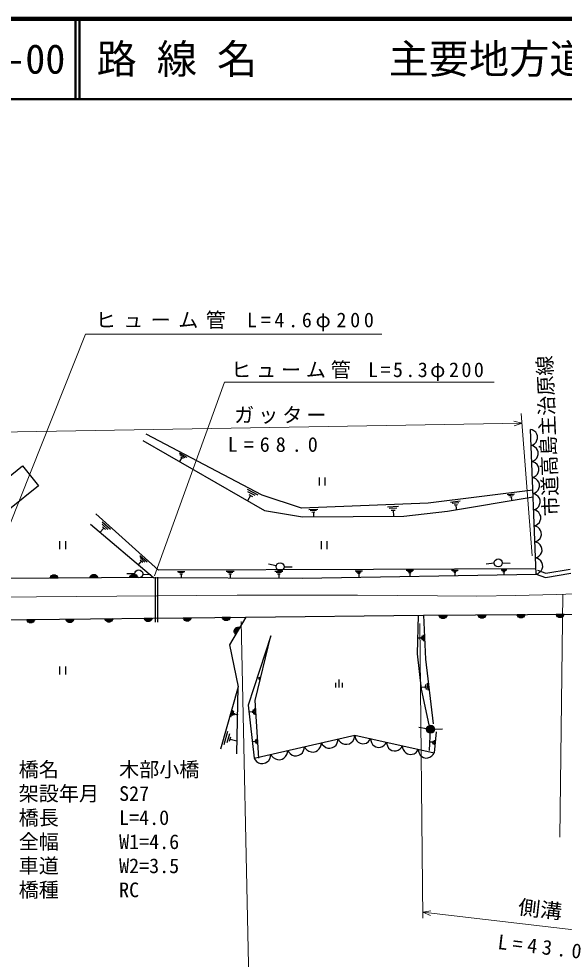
# Model space of a CAD drawing. Units: millimetres, scale not verified. Extents: x 40000 to 680000, y 20000 to 380000.
# Drawn here: x 170693 to 238592, y 262835 to 380000 of the extents above; entities that cross this region are included whole.
import ezdxf
from ezdxf.enums import TextEntityAlignment as Align

# ---------------------------------------------------------------- set-up
doc = ezdxf.new("R2010")
doc.units = ezdxf.units.MM
doc.header["$LTSCALE"] = 1000
doc.linetypes.add('CHAIN', pattern=[18.5, 12, -1.5, 3.5, -1.5])
for name, color, linetype, lineweight in [('M-BGD', 7, 'Continuous', 25), ('M-BMK', 2, 'CHAIN', 13), ('M-STR-HTXT', 7, 'Continuous', 13), ('M-TTL', 2, 'Continuous', 140), ('M-TTL-LINE', 7, 'Continuous', 50)]:
    doc.layers.add(name, color=color, linetype=linetype, lineweight=lineweight)
doc.layers.add('M-TTL-TXT', color=7, linetype='Continuous')
doc.styles.add('ＭＳ ゴシック', font='')
doc.styles.get('ＭＳ ゴシック').set_extended_font_data('MS Gothic')

msp = doc.modelspace()

# ---------------------------------------------------------------- linework, layer by layer
at = {"layer": 'M-BGD'}
for p, q in [((200992, 320647), (186551, 328269)), ((234618, 328779), (234384, 328850)), ((235117, 310825), (234384, 328850)), ((234818, 328672), (234618, 328779)), ((235046, 328486), (234818, 328672)), ((235175, 328270), (235046, 328486)), ((235260, 328038), (235175, 328270)), ((186150, 327466), (201293, 318741)), ((234465, 326847), (234693, 326932)), ((234693, 326932), (234883, 327060)), ((234883, 327060), (235095, 327264)), ((235095, 327264), (235207, 327489)), ((235207, 327489), (235272, 327728)), ((235272, 327728), (235260, 328038)), ((190659, 325912), (191627, 325402)), ((234699, 326776), (234465, 326847)), ((234899, 326669), (234699, 326776)), ((235127, 326483), (234899, 326669)), ((235256, 326267), (235127, 326483)), ((235341, 326035), (235256, 326267)), ((235288, 325486), (235354, 325725)), ((235354, 325725), (235341, 326035)), ((190976, 325341), (190709, 324835)), ((191390, 325318), (190721, 325671)), ((190805, 325431), (191146, 325251)), ((234547, 324844), (234774, 324929)), ((234780, 324774), (234547, 324844)), ((234774, 324929), (234965, 325057)), ((234980, 324667), (234780, 324774)), ((234965, 325057), (235177, 325261)), ((235209, 324480), (234980, 324667)), ((235177, 325261), (235288, 325486)), ((167541, 321391), (171142, 324292)), ((171142, 324292), (173152, 321798)), ((235338, 324265), (235209, 324480)), ((235258, 323259), (235369, 323484)), ((235422, 324033), (235338, 324265)), ((235369, 323484), (235435, 323722)), ((235435, 323722), (235422, 324033)), ((208076, 322855), (208076, 321855)), ((208843, 321855), (208843, 322855)), ((234628, 322842), (234856, 322926)), ((234862, 322771), (234628, 322842)), ((234856, 322926), (235046, 323054)), ((235062, 322664), (234862, 322771)), ((235046, 323054), (235258, 323259)), ((235290, 322477), (235062, 322664)), ((235419, 322262), (235290, 322477)), ((235504, 322030), (235419, 322262)), ((173152, 321798), (169550, 318897)), ((199117, 321399), (200437, 320703)), ((200114, 320589), (199202, 321070)), ((234693, 321261), (221652, 319644)), ((234937, 320923), (235127, 321052)), ((235127, 321052), (235340, 321256)), ((235340, 321256), (235451, 321481)), ((235451, 321481), (235516, 321719)), ((235516, 321719), (235504, 322030)), ((199549, 320620), (199185, 319930)), ((199317, 320742), (199781, 320497)), ((205906, 319042), (200992, 320647)), ((224059, 318641), (234725, 320460)), ((224444, 319782), (225629, 319929)), ((231498, 320713), (232387, 320823)), ((232267, 320656), (231653, 320580)), ((231822, 320458), (232135, 320497)), ((231978, 320477), (232036, 320013)), ((234710, 320839), (234937, 320923)), ((234943, 320768), (234710, 320839)), ((235143, 320661), (234943, 320768)), ((235371, 320475), (235143, 320661)), ((235501, 320259), (235371, 320475)), ((235585, 320027), (235501, 320259)), ((235598, 319717), (235585, 320027)), ((201293, 318741), (206007, 317939)), ((221652, 319644), (205906, 319042)), ((206812, 318882), (207906, 318924)), ((207742, 318733), (206986, 318704)), ((216590, 319209), (217982, 319262)), ((217774, 319019), (216812, 318983)), ((217058, 318771), (217548, 318790)), ((217303, 318781), (217331, 318053)), ((225469, 319707), (224651, 319605)), ((224876, 319443), (225293, 319495)), ((225085, 319469), (225162, 318849)), ((234791, 318836), (235018, 318921)), ((235025, 318766), (234791, 318836)), ((235018, 318921), (235209, 319049)), ((235225, 318658), (235025, 318766)), ((235209, 319049), (235421, 319253)), ((235421, 319253), (235532, 319478)), ((235532, 319478), (235598, 319717)), ((188065, 311295), (180275, 318341)), ((206007, 317939), (218643, 318039)), ((207180, 318538), (207565, 318553)), ((207372, 318546), (207394, 317974)), ((218643, 318039), (224059, 318641)), ((235453, 318472), (235225, 318658)), ((235582, 318257), (235453, 318472)), ((235667, 318024), (235582, 318257)), ((235614, 317476), (235679, 317714)), ((235679, 317714), (235667, 318024)), ((179602, 317017), (187468, 310393)), ((181286, 316535), (180798, 315995)), ((181075, 317340), (182108, 316405)), ((181790, 316377), (181076, 317023)), ((181105, 316700), (181468, 316371)), ((234872, 316834), (235100, 316918)), ((235106, 316763), (234872, 316834)), ((235100, 316918), (235290, 317046)), ((235306, 316656), (235106, 316763)), ((235290, 317046), (235502, 317250)), ((235534, 316469), (235306, 316656)), ((235502, 317250), (235614, 317476)), ((235663, 316254), (235534, 316469)), ((235372, 315043), (235584, 315248)), ((235584, 315248), (235695, 315473)), ((235748, 316022), (235663, 316254)), ((235695, 315473), (235761, 315711)), ((235761, 315711), (235748, 316022)), ((175765, 314918), (175765, 313918)), ((176533, 313918), (176533, 314918)), ((208316, 314914), (208316, 313914)), ((209084, 313914), (209084, 314914)), ((234954, 314831), (235181, 314915)), ((235187, 314760), (234954, 314831)), ((235181, 314915), (235372, 315043)), ((235387, 314653), (235187, 314760)), ((235616, 314467), (235387, 314653)), ((235745, 314251), (235616, 314467)), ((235829, 314019), (235745, 314251)), ((235842, 313708), (235829, 314019)), ((185780, 313139), (186666, 312338)), ((186393, 312314), (185781, 312867)), ((235035, 312828), (235263, 312913)), ((235263, 312913), (235453, 313041)), ((235453, 313041), (235665, 313245)), ((235665, 313245), (235776, 313470)), ((235776, 313470), (235842, 313708)), ((185961, 312450), (185543, 311987)), ((185806, 312590), (186117, 312309)), ((202740, 311842), (201765, 312067)), ((203727, 311729), (204727, 311729)), ((229888, 312168), (228893, 312073)), ((230886, 312202), (231886, 312176)), ((235269, 312757), (235035, 312828)), ((235469, 312650), (235269, 312757)), ((235697, 312464), (235469, 312650)), ((235826, 312248), (235697, 312464)), ((235911, 312016), (235826, 312248)), ((235858, 311467), (235923, 311706)), ((235923, 311706), (235911, 312016)), ((174624, 310431), (174681, 310529)), ((174672, 310504), (175494, 310509)), ((174681, 310529), (174778, 310639)), ((175449, 310571), (174721, 310567)), ((174778, 310639), (174888, 310700)), ((174781, 310629), (175386, 310633)), ((174888, 310700), (175005, 310738)), ((175268, 310695), (174895, 310693)), ((175005, 310738), (175160, 310739)), ((175160, 310739), (175278, 310702)), ((175278, 310702), (175388, 310643)), ((175388, 310643), (175486, 310534)), ((175486, 310534), (175547, 310437)), ((179578, 310461), (179635, 310559)), ((179625, 310534), (180447, 310538)), ((179635, 310559), (179731, 310669)), ((180402, 310601), (179674, 310596)), ((179731, 310669), (179841, 310730)), ((179734, 310659), (180339, 310663)), ((179841, 310730), (179958, 310768)), ((180221, 310725), (179849, 310722)), ((179958, 310768), (180113, 310769)), ((180113, 310769), (180231, 310732)), ((180231, 310732), (180341, 310673)), ((180341, 310673), (180439, 310563)), ((180439, 310563), (180500, 310466)), ((185125, 310842), (184125, 310842)), ((184491, 310375), (184531, 310490)), ((184531, 310490), (184588, 310588)), ((185441, 310506), (184541, 310501)), ((184578, 310563), (185400, 310568)), ((184588, 310588), (184684, 310699)), ((185355, 310630), (184627, 310626)), ((184684, 310699), (184794, 310760)), ((184687, 310689), (185292, 310693)), ((184794, 310760), (184911, 310798)), ((185174, 310754), (184802, 310752)), ((184911, 310798), (185066, 310799)), ((185066, 310799), (185184, 310762)), ((185184, 310762), (185294, 310703)), ((185294, 310703), (185393, 310593)), ((185393, 310593), (185453, 310496)), ((185453, 310496), (185491, 310381)), ((186125, 310817), (187124, 310767)), ((214834, 311381), (188065, 311295)), ((190453, 311151), (191349, 311154)), ((191210, 311003), (190591, 311000)), ((190745, 310859), (191060, 310860)), ((190902, 310860), (190904, 310392)), ((196510, 311183), (197505, 311187)), ((197351, 311018), (196663, 311016)), ((196834, 310859), (197184, 310860)), ((197009, 310860), (197011, 310340)), ((202574, 311181), (203569, 311185)), ((203414, 311016), (202727, 311014)), ((202897, 310857), (203247, 310858)), ((203072, 310858), (203074, 310338)), ((205993, 310313), (235117, 310825)), ((212576, 311220), (213472, 311224)), ((213333, 311072), (212714, 311070)), ((212868, 310929), (213183, 310930)), ((213025, 310929), (213027, 310461)), ((234989, 311466), (214834, 311381)), ((218937, 311288), (219833, 311291)), ((219694, 311140), (219075, 311138)), ((219229, 310996), (219544, 310997)), ((219386, 310997), (219388, 310529)), ((224581, 311313), (225377, 311316)), ((225253, 311181), (224703, 311179)), ((224840, 311054), (225120, 311055)), ((224980, 311054), (224981, 310638)), ((230738, 311343), (231434, 311346)), ((231326, 311228), (230845, 311226)), ((230964, 311117), (231209, 311118)), ((231087, 311117), (231088, 310753)), ((235117, 310825), (235344, 310910)), ((235117, 310825), (236272, 310411)), ((235286, 311296), (236319, 310925)), ((235344, 310910), (235534, 311038)), ((235534, 311038), (235747, 311242)), ((235747, 311242), (235858, 311467)), ((236272, 310411), (239405, 310923)), ((236319, 310925), (239318, 311416)), ((187468, 310393), (167655, 310274)), ((174585, 310316), (174624, 310431)), ((175585, 310322), (174585, 310316)), ((174610, 310378), (175560, 310384)), ((175534, 310446), (174634, 310441)), ((175547, 310437), (175585, 310322)), ((179538, 310345), (179578, 310461)), ((180538, 310351), (179538, 310345)), ((179563, 310408), (180513, 310414)), ((180488, 310476), (179588, 310471)), ((180500, 310466), (180538, 310351)), ((185491, 310381), (184491, 310375)), ((184516, 310438), (185466, 310444)), ((187468, 310393), (205993, 310313)), ((187704, 304822), (187704, 310435)), ((188004, 304822), (188004, 310435)), ((221080, 305687), (240507, 305841)), ((237579, 305817), (238579, 305825)), ((237617, 305703), (237579, 305817)), ((238579, 305825), (238540, 305710)), ((159996, 305006), (198967, 305464)), ((171675, 305143), (172674, 305155)), ((171713, 305029), (171675, 305143)), ((172650, 305092), (171700, 305081)), ((171775, 304932), (171713, 305029)), ((171726, 305019), (172626, 305029)), ((172589, 304966), (171767, 304957)), ((171873, 304823), (171775, 304932)), ((171812, 304895), (172540, 304903)), ((171984, 304764), (171873, 304823)), ((172481, 304840), (171876, 304833)), ((172102, 304728), (171984, 304764)), ((171994, 304772), (172366, 304776)), ((172257, 304730), (172102, 304728)), ((172374, 304769), (172257, 304730)), ((172483, 304830), (172374, 304769)), ((172579, 304941), (172483, 304830)), ((172636, 305039), (172579, 304941)), ((172674, 305155), (172636, 305039)), ((176546, 305200), (177546, 305212)), ((176585, 305086), (176546, 305200)), ((177522, 305149), (176572, 305138)), ((176646, 304989), (176585, 305086)), ((176597, 305076), (177497, 305087)), ((177460, 305024), (176638, 305014)), ((176745, 304880), (176646, 304989)), ((176684, 304952), (177411, 304961)), ((176855, 304821), (176745, 304880)), ((177352, 304897), (176747, 304890)), ((176973, 304785), (176855, 304821)), ((176865, 304829), (177238, 304833)), ((177128, 304787), (176973, 304785)), ((177245, 304826), (177128, 304787)), ((177355, 304887), (177245, 304826)), ((177451, 304998), (177355, 304887)), ((177507, 305097), (177451, 304998)), ((177546, 305212), (177507, 305097)), ((181417, 305258), (182417, 305269)), ((181456, 305143), (181417, 305258)), ((182393, 305207), (181443, 305195)), ((181517, 305046), (181456, 305143)), ((181469, 305133), (182369, 305144)), ((182332, 305081), (181509, 305071)), ((181616, 304937), (181517, 305046)), ((181555, 305009), (182283, 305018)), ((181727, 304879), (181616, 304937)), ((182223, 304955), (181618, 304947)), ((181845, 304843), (181727, 304879)), ((181737, 304886), (182109, 304891)), ((182000, 304844), (181845, 304843)), ((182117, 304883), (182000, 304844)), ((182226, 304945), (182117, 304883)), ((182322, 305056), (182226, 304945)), ((182378, 305154), (182322, 305056)), ((182417, 305269), (182378, 305154)), ((186288, 305315), (187288, 305327)), ((186327, 305200), (186288, 305315)), ((187264, 305264), (186314, 305253)), ((186388, 305104), (186327, 305200)), ((186340, 305190), (187240, 305201)), ((187203, 305138), (186381, 305128)), ((186487, 304995), (186388, 305104)), ((186426, 305066), (187154, 305075)), ((186598, 304936), (186487, 304995)), ((187095, 305012), (186490, 305005)), ((186716, 304900), (186598, 304936)), ((186608, 304944), (186980, 304948)), ((186871, 304902), (186716, 304900)), ((186988, 304941), (186871, 304902)), ((187097, 305002), (186988, 304941)), ((187193, 305113), (187097, 305002)), ((187250, 305211), (187193, 305113)), ((187288, 305327), (187250, 305211)), ((191160, 305372), (192160, 305384)), ((191199, 305258), (191160, 305372)), ((192135, 305321), (191186, 305310)), ((191260, 305161), (191199, 305258)), ((191211, 305248), (192111, 305258)), ((192074, 305195), (191252, 305186)), ((191359, 305052), (191260, 305161)), ((191298, 305124), (192025, 305132)), ((191469, 304993), (191359, 305052)), ((191966, 305069), (191361, 305062)), ((191587, 304957), (191469, 304993)), ((191479, 305001), (191852, 305005)), ((191742, 304959), (191587, 304957)), ((191859, 304998), (191742, 304959)), ((191969, 305059), (191859, 304998)), ((192065, 305170), (191969, 305059)), ((192121, 305268), (192065, 305170)), ((192160, 305384), (192121, 305268)), ((196031, 305429), (197031, 305441)), ((196070, 305315), (196031, 305429)), ((197007, 305378), (196057, 305367)), ((196131, 305218), (196070, 305315)), ((196083, 305305), (196983, 305315)), ((196946, 305253), (196123, 305243)), ((196230, 305109), (196131, 305218)), ((196169, 305181), (196897, 305189)), ((196341, 305050), (196230, 305109)), ((196837, 305126), (196232, 305119)), ((196459, 305014), (196341, 305050)), ((196351, 305058), (196723, 305062)), ((196614, 305016), (196459, 305014)), ((196731, 305055), (196614, 305016)), ((196840, 305116), (196731, 305055)), ((196936, 305227), (196840, 305116)), ((198967, 305464), (196927, 302017)), ((196992, 305326), (196936, 305227)), ((197031, 305441), (196992, 305326)), ((198967, 305464), (221080, 305687)), ((220314, 300862), (220441, 305680)), ((221080, 305687), (221328, 300228)), ((223008, 305702), (224008, 305710)), ((223047, 305587), (223008, 305702)), ((223984, 305647), (223034, 305640)), ((223108, 305490), (223047, 305587)), ((223059, 305577), (223959, 305585)), ((223922, 305522), (223100, 305515)), ((223206, 305381), (223108, 305490)), ((223145, 305453), (223873, 305459)), ((223316, 305322), (223206, 305381)), ((223813, 305396), (223208, 305391)), ((223434, 305285), (223316, 305322)), ((223326, 305329), (223699, 305332)), ((223589, 305287), (223434, 305285)), ((223706, 305325), (223589, 305287)), ((223816, 305386), (223706, 305325)), ((223913, 305497), (223816, 305386)), ((223969, 305595), (223913, 305497)), ((224008, 305710), (223969, 305595)), ((227865, 305740), (228865, 305748)), ((227904, 305626), (227865, 305740)), ((228841, 305686), (227891, 305678)), ((227964, 305529), (227904, 305626)), ((227916, 305616), (228816, 305623)), ((228779, 305560), (227957, 305554)), ((228063, 305419), (227964, 305529)), ((228002, 305492), (228730, 305497)), ((228173, 305360), (228063, 305419)), ((228670, 305434), (228065, 305430)), ((228291, 305324), (228173, 305360)), ((228183, 305368), (228556, 305371)), ((228446, 305325), (228291, 305324)), ((228563, 305363), (228446, 305325)), ((228673, 305424), (228563, 305363)), ((228769, 305535), (228673, 305424)), ((228826, 305633), (228769, 305535)), ((228865, 305748), (228826, 305633)), ((232722, 305779), (233722, 305787)), ((232760, 305664), (232722, 305779)), ((233697, 305724), (232747, 305717)), ((232821, 305567), (232760, 305664)), ((232773, 305654), (233673, 305661)), ((233636, 305599), (232813, 305592)), ((232919, 305458), (232821, 305567)), ((232859, 305530), (233586, 305536)), ((233030, 305399), (232919, 305458)), ((233527, 305473), (232922, 305468)), ((233148, 305362), (233030, 305399)), ((233040, 305406), (233412, 305409)), ((233303, 305363), (233148, 305362)), ((233420, 305402), (233303, 305363)), ((233529, 305463), (233420, 305402)), ((233626, 305574), (233529, 305463)), ((233683, 305671), (233626, 305574)), ((233722, 305787), (233683, 305671)), ((238554, 305763), (237604, 305755)), ((237678, 305606), (237617, 305703)), ((237630, 305693), (238530, 305700)), ((238493, 305637), (237670, 305631)), ((237776, 305496), (237678, 305606)), ((237716, 305568), (238443, 305574)), ((237887, 305437), (237776, 305496)), ((238384, 305511), (237779, 305506)), ((238005, 305401), (237887, 305437)), ((237897, 305445), (238269, 305448)), ((238160, 305402), (238005, 305401)), ((238277, 305440), (238160, 305402)), ((238386, 305501), (238277, 305440)), ((238483, 305612), (238386, 305501)), ((238540, 305710), (238483, 305612)), ((197514, 303642), (197518, 303767)), ((197559, 303502), (197514, 303642)), ((197518, 303767), (197546, 303888)), ((197524, 303639), (197832, 304160)), ((197718, 304091), (197529, 303770)), ((197546, 303888), (197625, 304021)), ((197918, 304182), (197547, 303556)), ((197614, 303403), (197559, 303502)), ((197575, 303481), (197994, 304189)), ((198068, 304191), (197610, 303417)), ((197625, 304021), (197717, 304103)), ((197651, 303364), (198135, 304181)), ((198201, 304171), (197692, 303310)), ((197717, 304103), (197825, 304167)), ((197825, 304167), (197969, 304195)), ((197969, 304195), (198083, 304197)), ((198083, 304197), (198201, 304171)), ((197692, 303310), (197614, 303403)), ((202072, 303126), (199259, 294490)), ((200109, 295079), (202072, 303126)), ((220803, 302835), (220387, 302816)), ((220797, 302975), (220809, 302695)), ((220941, 302567), (220916, 303117)), ((221045, 303245), (221081, 302449)), ((196927, 302017), (198016, 296780)), ((220821, 296488), (220314, 300862)), ((221328, 300228), (222279, 292176)), ((175765, 299313), (175765, 298313)), ((176533, 298313), (176533, 299313)), ((200576, 297837), (200374, 297886)), ((200593, 297905), (200559, 297769)), ((200605, 297689), (200670, 297956)), ((200749, 298000), (200655, 297613)), ((210537, 297676), (210537, 296676)), ((198016, 296780), (195791, 288995)), ((197820, 288406), (198016, 296780)), ((210137, 297278), (210137, 296678)), ((210937, 297278), (210937, 296678)), ((221284, 296743), (220819, 296688)), ((221772, 292050), (220821, 296488)), ((221265, 296900), (221302, 296587)), ((221460, 296454), (221388, 297068)), ((221522, 297222), (221627, 296333)), ((199259, 294490), (199978, 287882)), ((200567, 287882), (200109, 295079)), ((197087, 293047), (197333, 293908)), ((197439, 293732), (197269, 293137)), ((197447, 293246), (197534, 293548)), ((197491, 293397), (197941, 293268)), ((199792, 293648), (199377, 293622)), ((199783, 293788), (199801, 293509)), ((199935, 293383), (199900, 293932)), ((200026, 294062), (200077, 293268)), ((196242, 289603), (196706, 291230)), ((196908, 290898), (196587, 289774)), ((199978, 287882), (212529, 290761)), ((212500, 290501), (212529, 290761)), ((212529, 290761), (212552, 290517)), ((212529, 290761), (222407, 288537)), ((221468, 291553), (220479, 291702)), ((221835, 288816), (221962, 291479)), ((222659, 291162), (222407, 288537)), ((222462, 291500), (223461, 291542)), ((196924, 289979), (197087, 290551)), ((197005, 290265), (197855, 290022)), ((200110, 289944), (199746, 289921)), ((200102, 290066), (200117, 289822)), ((200235, 289712), (200204, 290192)), ((200314, 290306), (200359, 289611)), ((208243, 289310), (208317, 289542)), ((208317, 289542), (208345, 289801)), ((208345, 289801), (208479, 289579)), ((208479, 289579), (208651, 289404)), ((208651, 289404), (208908, 289220)), ((209983, 289335), (210184, 289513)), ((210184, 289513), (210335, 289790)), ((210335, 289790), (210409, 290021)), ((210409, 290021), (210437, 290281)), ((210437, 290281), (210571, 290059)), ((210571, 290059), (210743, 289883)), ((210743, 289883), (211000, 289700)), ((211000, 289700), (211259, 289627)), ((211259, 289627), (211522, 289605)), ((211522, 289605), (211847, 289680)), ((211847, 289680), (212074, 289815)), ((212074, 289815), (212276, 289993)), ((212276, 289993), (212427, 290270)), ((212427, 290270), (212500, 290501)), ((212552, 290517), (212627, 290298)), ((212627, 290298), (212771, 290037)), ((212771, 290037), (212961, 289870)), ((212961, 289870), (213177, 289743)), ((213177, 289743), (213483, 289674)), ((213483, 289674), (213732, 289696)), ((213732, 289696), (213976, 289766)), ((213976, 289766), (214217, 289940)), ((214217, 289940), (214374, 290107)), ((214374, 290107), (214505, 290316)), ((214505, 290316), (214528, 290072)), ((214528, 290072), (214603, 289853)), ((214603, 289853), (214746, 289592)), ((214746, 289592), (214937, 289425)), ((214937, 289425), (215152, 289298)), ((215952, 289321), (216193, 289495)), ((216193, 289495), (216350, 289662)), ((216350, 289662), (216480, 289871)), ((216480, 289871), (216503, 289627)), ((216503, 289627), (216578, 289408)), ((216578, 289408), (216722, 289147)), ((218326, 289217), (218456, 289426)), ((218456, 289426), (218479, 289182)), ((222221, 289857), (221910, 289887)), ((222231, 289962), (222211, 289753)), ((222295, 289643), (222335, 290054)), ((222443, 290136), (222386, 289541)), ((202042, 288102), (202070, 288362)), ((202070, 288362), (202204, 288140)), ((203909, 288074), (204060, 288351)), ((204060, 288351), (204133, 288582)), ((204133, 288582), (204162, 288842)), ((204162, 288842), (204296, 288619)), ((204296, 288619), (204468, 288444)), ((204468, 288444), (204725, 288261)), ((204725, 288261), (204983, 288188)), ((205247, 288166), (205571, 288240)), ((205571, 288240), (205799, 288375)), ((205799, 288375), (206000, 288554)), ((206000, 288554), (206152, 288830)), ((206152, 288830), (206225, 289062)), ((206225, 289062), (206254, 289322)), ((206254, 289322), (206387, 289099)), ((206387, 289099), (206560, 288924)), ((206560, 288924), (206816, 288741)), ((206816, 288741), (207075, 288668)), ((207075, 288668), (207339, 288646)), ((207339, 288646), (207663, 288720)), ((207663, 288720), (207891, 288855)), ((207891, 288855), (208092, 289033)), ((208092, 289033), (208243, 289310)), ((208908, 289220), (209167, 289148)), ((209167, 289148), (209431, 289126)), ((209431, 289126), (209755, 289200)), ((209755, 289200), (209983, 289335)), ((215152, 289298), (215459, 289229)), ((215459, 289229), (215708, 289251)), ((215708, 289251), (215952, 289321)), ((216722, 289147), (216913, 288980)), ((216913, 288980), (217128, 288853)), ((217128, 288853), (217434, 288784)), ((217434, 288784), (217683, 288806)), ((217683, 288806), (217927, 288876)), ((217927, 288876), (218169, 289050)), ((218169, 289050), (218326, 289217)), ((218479, 289182), (218554, 288963)), ((218554, 288963), (218698, 288702)), ((218698, 288702), (218888, 288535)), ((218888, 288535), (219104, 288409)), ((219104, 288409), (219410, 288340)), ((219410, 288340), (219659, 288361)), ((219659, 288361), (219903, 288431)), ((219903, 288431), (220145, 288605)), ((220145, 288605), (220302, 288772)), ((220302, 288772), (220432, 288981)), ((220432, 288981), (220455, 288738)), ((220455, 288738), (220530, 288518)), ((220530, 288518), (220674, 288258)), ((220674, 288258), (220864, 288090)), ((222120, 288160), (222277, 288327)), ((222277, 288327), (222407, 288537)), ((199978, 287882), (200112, 287660)), ((200112, 287660), (200284, 287485)), ((200284, 287485), (200541, 287301)), ((200541, 287301), (200800, 287229)), ((200800, 287229), (201064, 287207)), ((201064, 287207), (201388, 287281)), ((201388, 287281), (201616, 287416)), ((201616, 287416), (201817, 287594)), ((201817, 287594), (201968, 287871)), ((201968, 287871), (202042, 288102)), ((202204, 288140), (202376, 287964)), ((202376, 287964), (202633, 287781)), ((202633, 287781), (202892, 287708)), ((202892, 287708), (203155, 287686)), ((203155, 287686), (203480, 287761)), ((203480, 287761), (203707, 287896)), ((203707, 287896), (203909, 288074)), ((204983, 288188), (205247, 288166)), ((220864, 288090), (221080, 287964)), ((221080, 287964), (221386, 287895)), ((221386, 287895), (221635, 287917)), ((221635, 287917), (221879, 287986)), ((221879, 287986), (222120, 288160))]:
    msp.add_line(p, q, dxfattribs=at)
for centre, radius in [((203227, 311729), 498), ((230386, 312215), 498), ((185625, 310842), 498), ((221962, 291479), 498), ((221962, 291479), 440), ((221962, 291479), 382), ((221962, 291479), 322), ((221962, 291479), 265), ((221962, 291479), 195), ((221962, 291479), 135), ((221962, 291479), 77.5), ((221962, 291479), 15)]:
    msp.add_circle(centre, radius, dxfattribs=at)
at = {"layer": 'M-BMK'}
for p, q in [((197866, 308176), (192866, 308135)), ((202855, 308204), (197866, 308176)), ((207855, 308210), (202855, 308204)), ((212844, 308184), (207855, 308210)), ((217842, 308135), (212844, 308184)), ((237581, 308275), (232580, 308133)), ((242569, 308424), (237581, 308275)), ((172893, 307970), (168725, 307941)), ((177891, 308007), (172893, 307970)), ((182879, 308046), (177891, 308007)), ((187876, 308089), (182879, 308046)), ((192866, 308135), (187876, 308089)), ((222831, 308092), (217842, 308135)), ((227710, 308082), (222831, 308092)), ((232580, 308133), (227710, 308082))]:
    msp.add_line(p, q, dxfattribs=at)
at = {"layer": 'M-STR-HTXT'}
for p, q in [((166862, 310241), (179014, 340691)), ((179014, 340691), (215889, 340691)), ((187589, 310582), (196305, 334718)), ((196305, 334718), (229856, 334718)), ((233249, 330845), (234623, 313110)), ((166763, 328459), (233345, 329605)), ((232340, 329875), (233345, 329605)), ((233345, 329605), (232350, 329303)), ((238411, 308310), (238067, 278023)), ((198356, 304905), (199486, 252013)), ((220628, 304651), (220987, 267935)), ((220979, 268697), (222006, 268864)), ((221939, 268295), (220979, 268697)), ((220979, 268697), (251492, 265115))]:
    msp.add_line(p, q, dxfattribs=at)
at = {"layer": 'M-TTL'}
msp.add_line((680000, 380000), (40000, 380000), dxfattribs=at)
at = {"layer": 'M-TTL-LINE'}
for p, q in [((177750, 380000), (177750, 370000)), ((178250, 380000), (178250, 370000)), ((40000, 370000), (680000, 370000))]:
    msp.add_line(p, q, dxfattribs=at)

# ---------------------------------------------------------------- texts
at = {"layer": 'M-BGD', "style": 'ＭＳ ゴシック'}
msp.add_text('市道高島主治原線', height=1833, rotation=92.4, dxfattribs=at).set_placement((238439, 318119), align=Align.BOTTOM_LEFT)
at = {"layer": 'M-STR-HTXT', "style": 'ＭＳ ゴシック'}
for s, p in [('橋名\u3000\u3000\u3000木部小橋', (170677, 285007)), ('架設年月\u3000S27', (170677, 282007)), ('橋長\u3000\u3000\u3000L=4.0', (170677, 279007)), ('全幅\u3000\u3000\u3000W1=4.6', (170677, 276007)), ('車道\u3000\u3000\u3000W2=3.5', (170677, 273007)), ('橋種\u3000\u3000\u3000RC', (170677, 270007))]:
    msp.add_text(s, height=1833, dxfattribs=at).set_placement(p, align=Align.BOTTOM_LEFT)
at = {"layer": 'M-STR-HTXT', "style": 'ＭＳ ゴシック', "width": 1.1}
msp.add_text('側溝', height=1833, rotation=353.3, dxfattribs=at).set_placement((232704, 267923), align=Align.BOTTOM_LEFT)
at = {"layer": 'M-STR-HTXT', "char_height": 1833, "attachment_point": 7, "style": 'ＭＳ ゴシック'}
for s, insert in [('\\T1.37;ヒューム管\\~L=4.6φ200', (180264, 341069)), ('\\T1.24;ヒューム管\\~L=5.3φ200', (197125, 334862)), ('\\T1.2;ガッター', (197492, 329535)), ('\\T1.6;L=68.0', (196696, 326019))]:
    msp.add_mtext(s, dxfattribs=dict(at, insert=insert))
at = {"layer": 'M-STR-HTXT', "insert": (230238, 264084), "char_height": 1833, "attachment_point": 7, "rotation": 353.3, "style": 'ＭＳ ゴシック'}
msp.add_mtext('\\T1.48;L=43.0', dxfattribs=at)
at = {"layer": 'M-TTL-TXT', "style": 'ＭＳ ゴシック'}
for s, p in [('路 線 名', (180380, 375000)), ('主要地方道光日積線', (216734, 375000)), ('037-00', (161521, 375000))]:
    msp.add_text(s, height=3666, dxfattribs=at).set_placement(p, align=Align.MIDDLE_LEFT)

doc.saveas('drawing.dxf')
